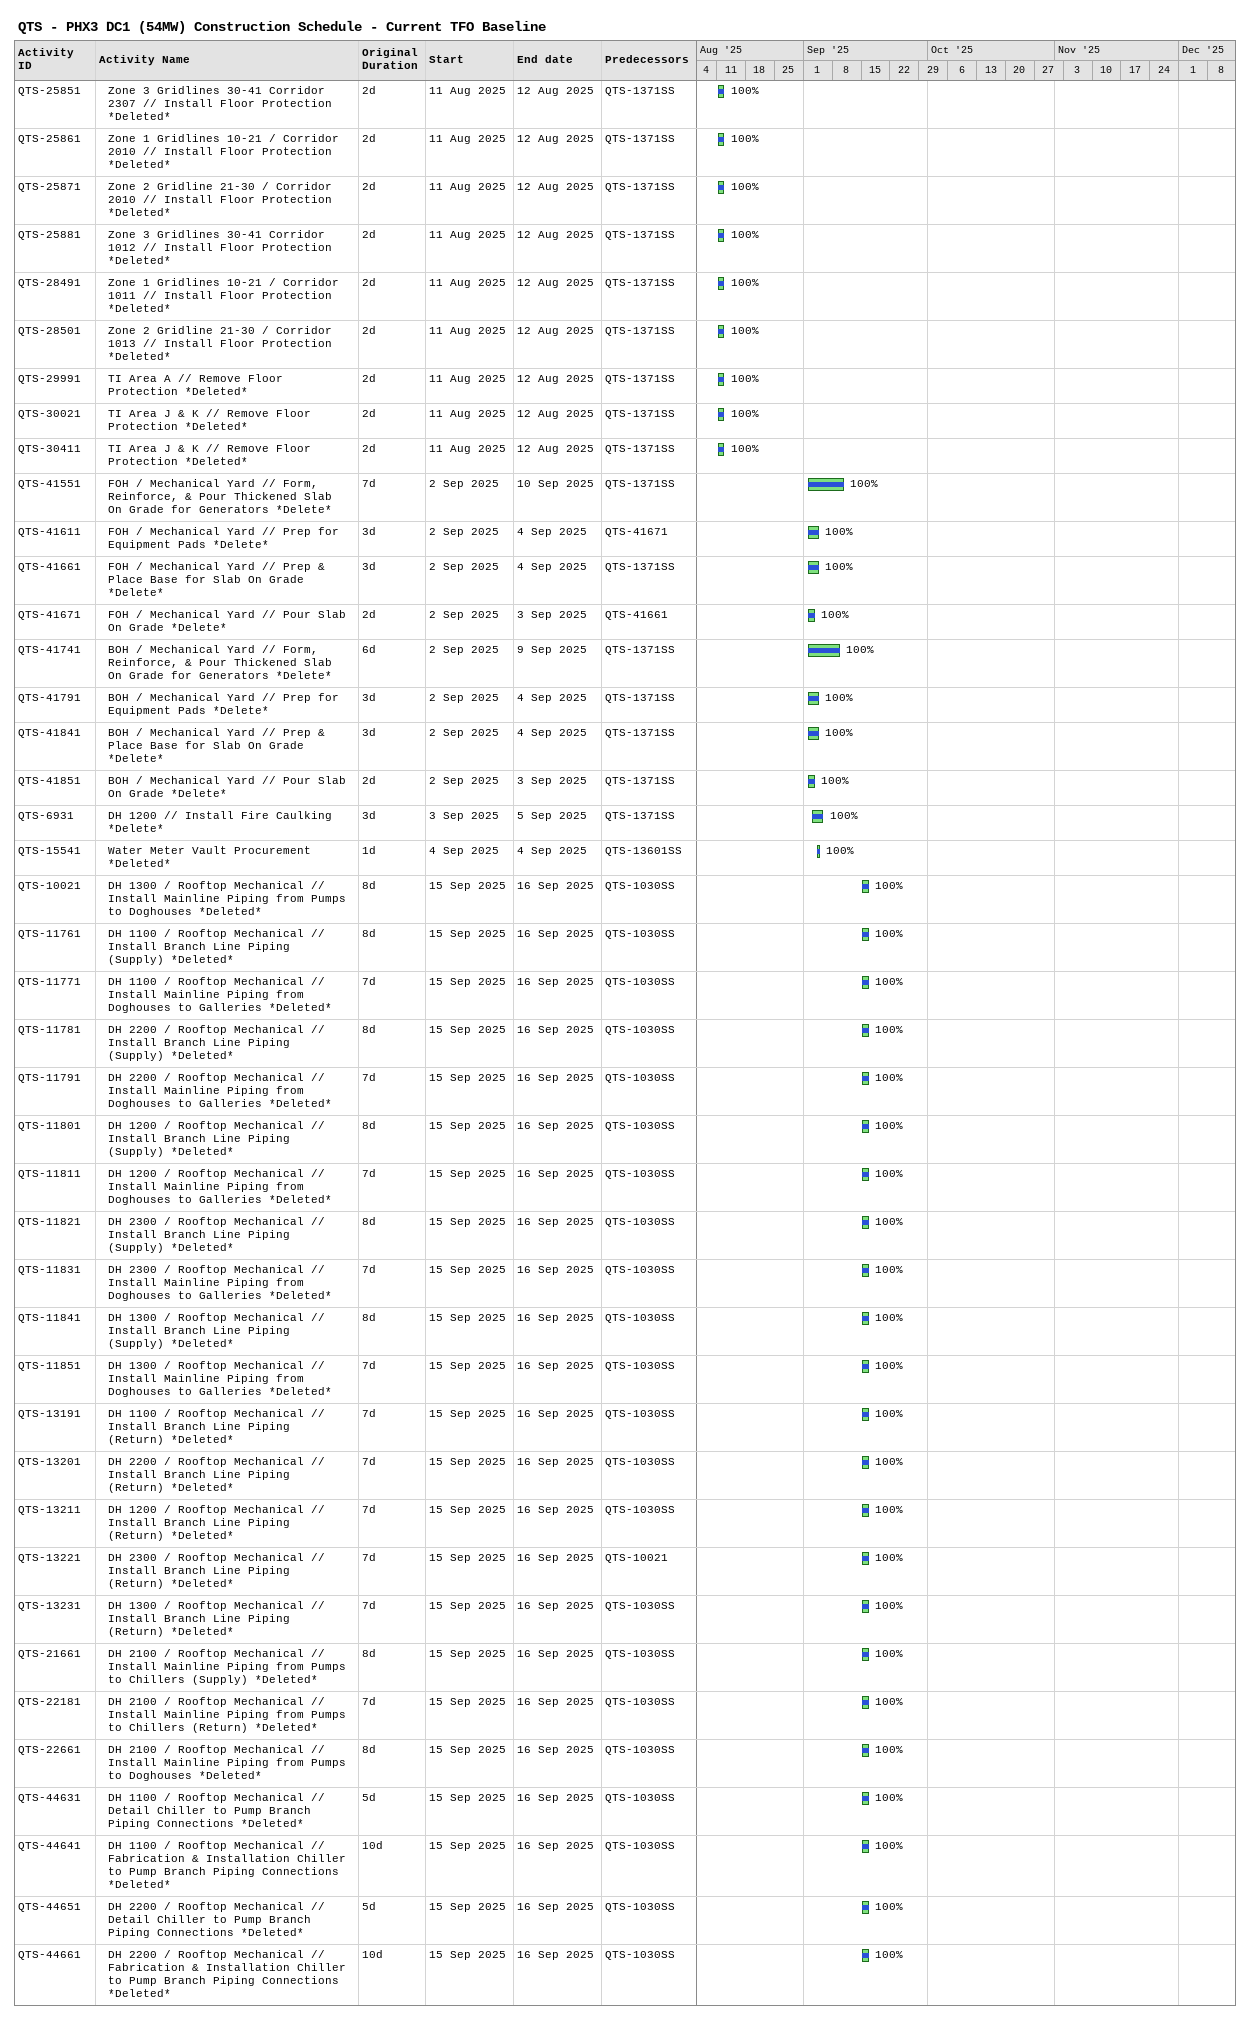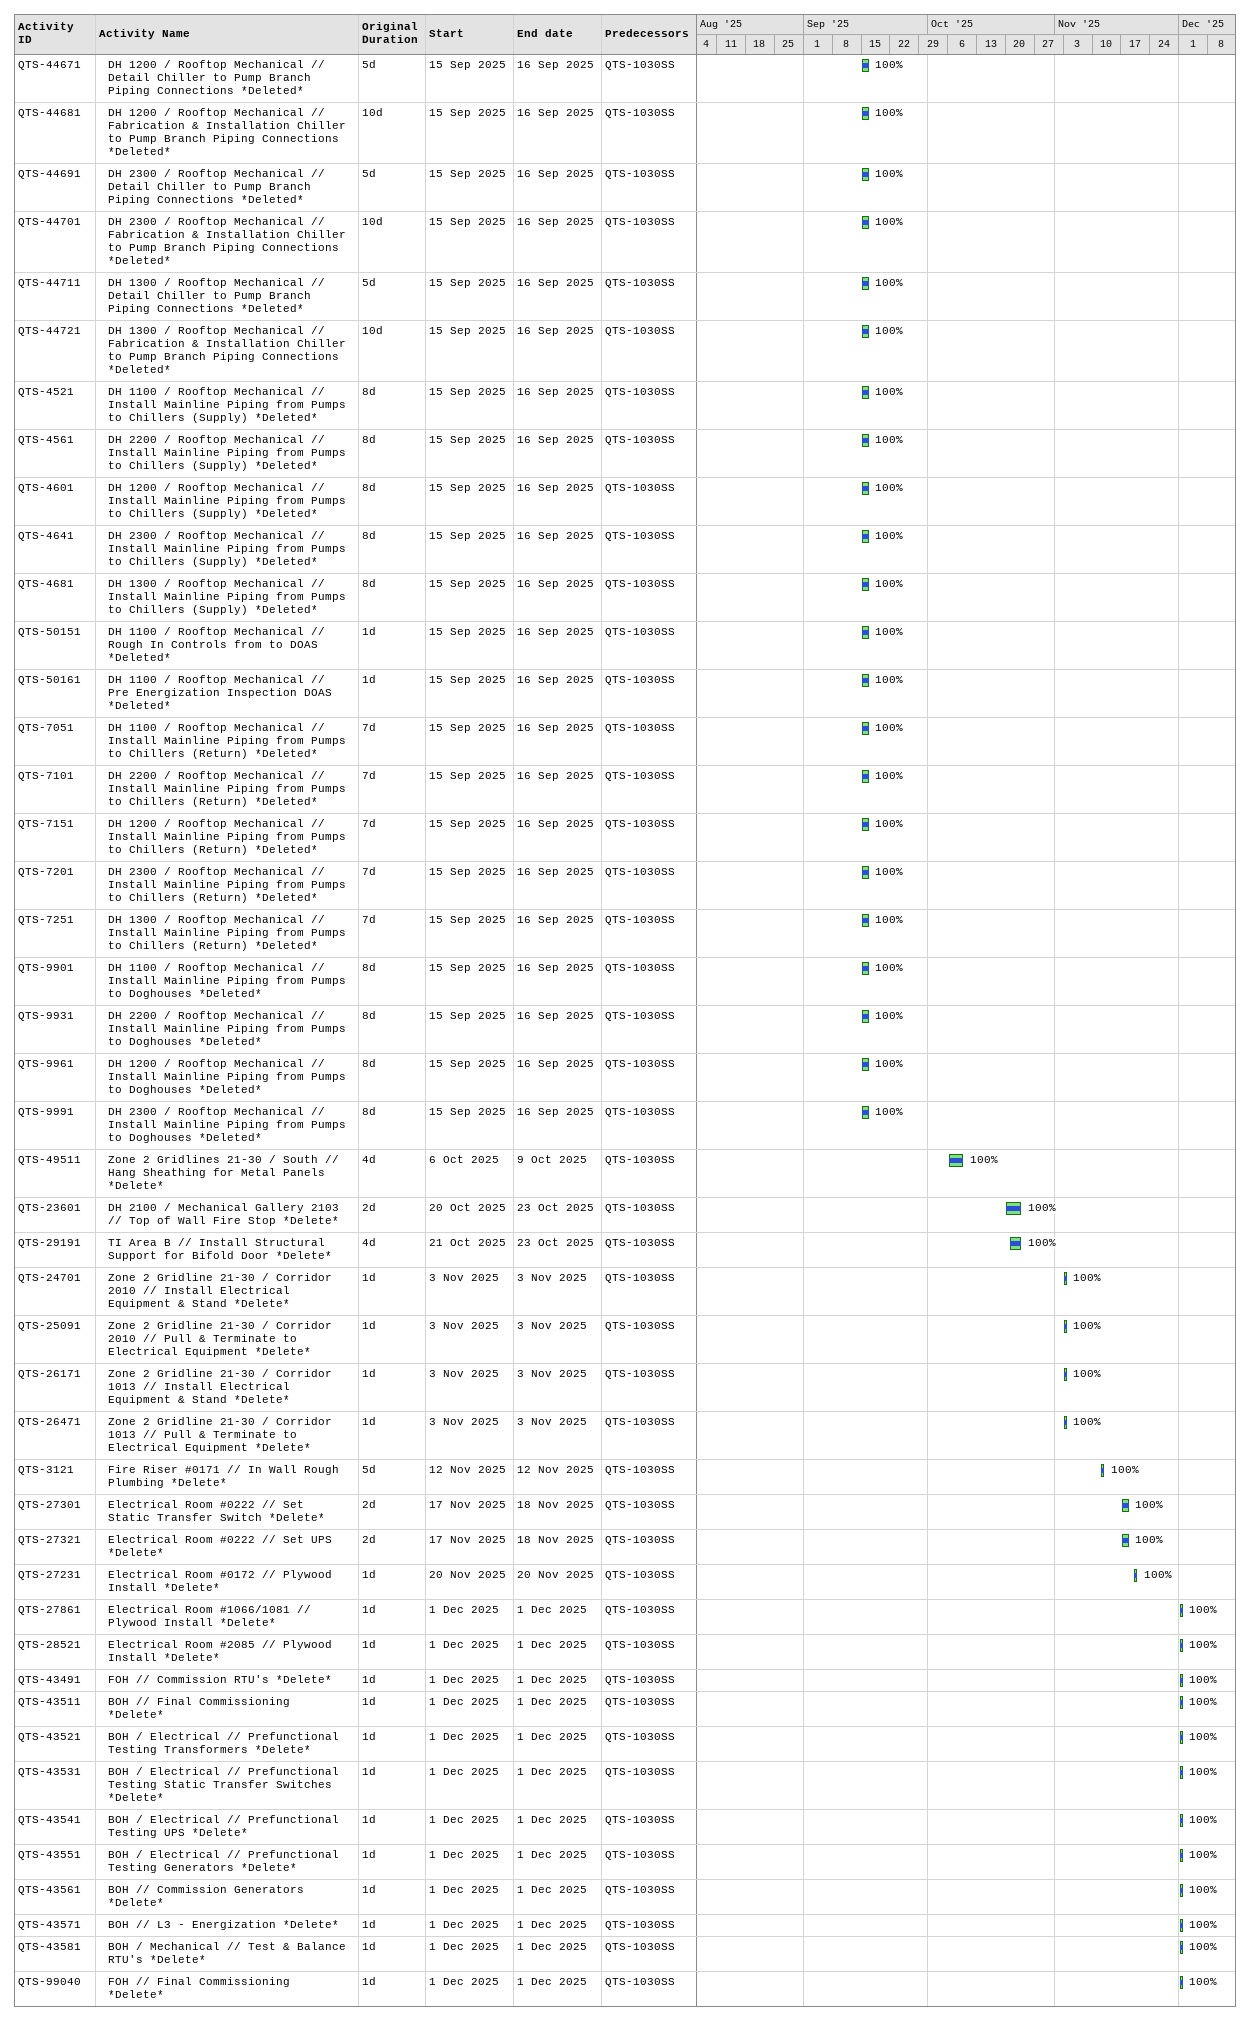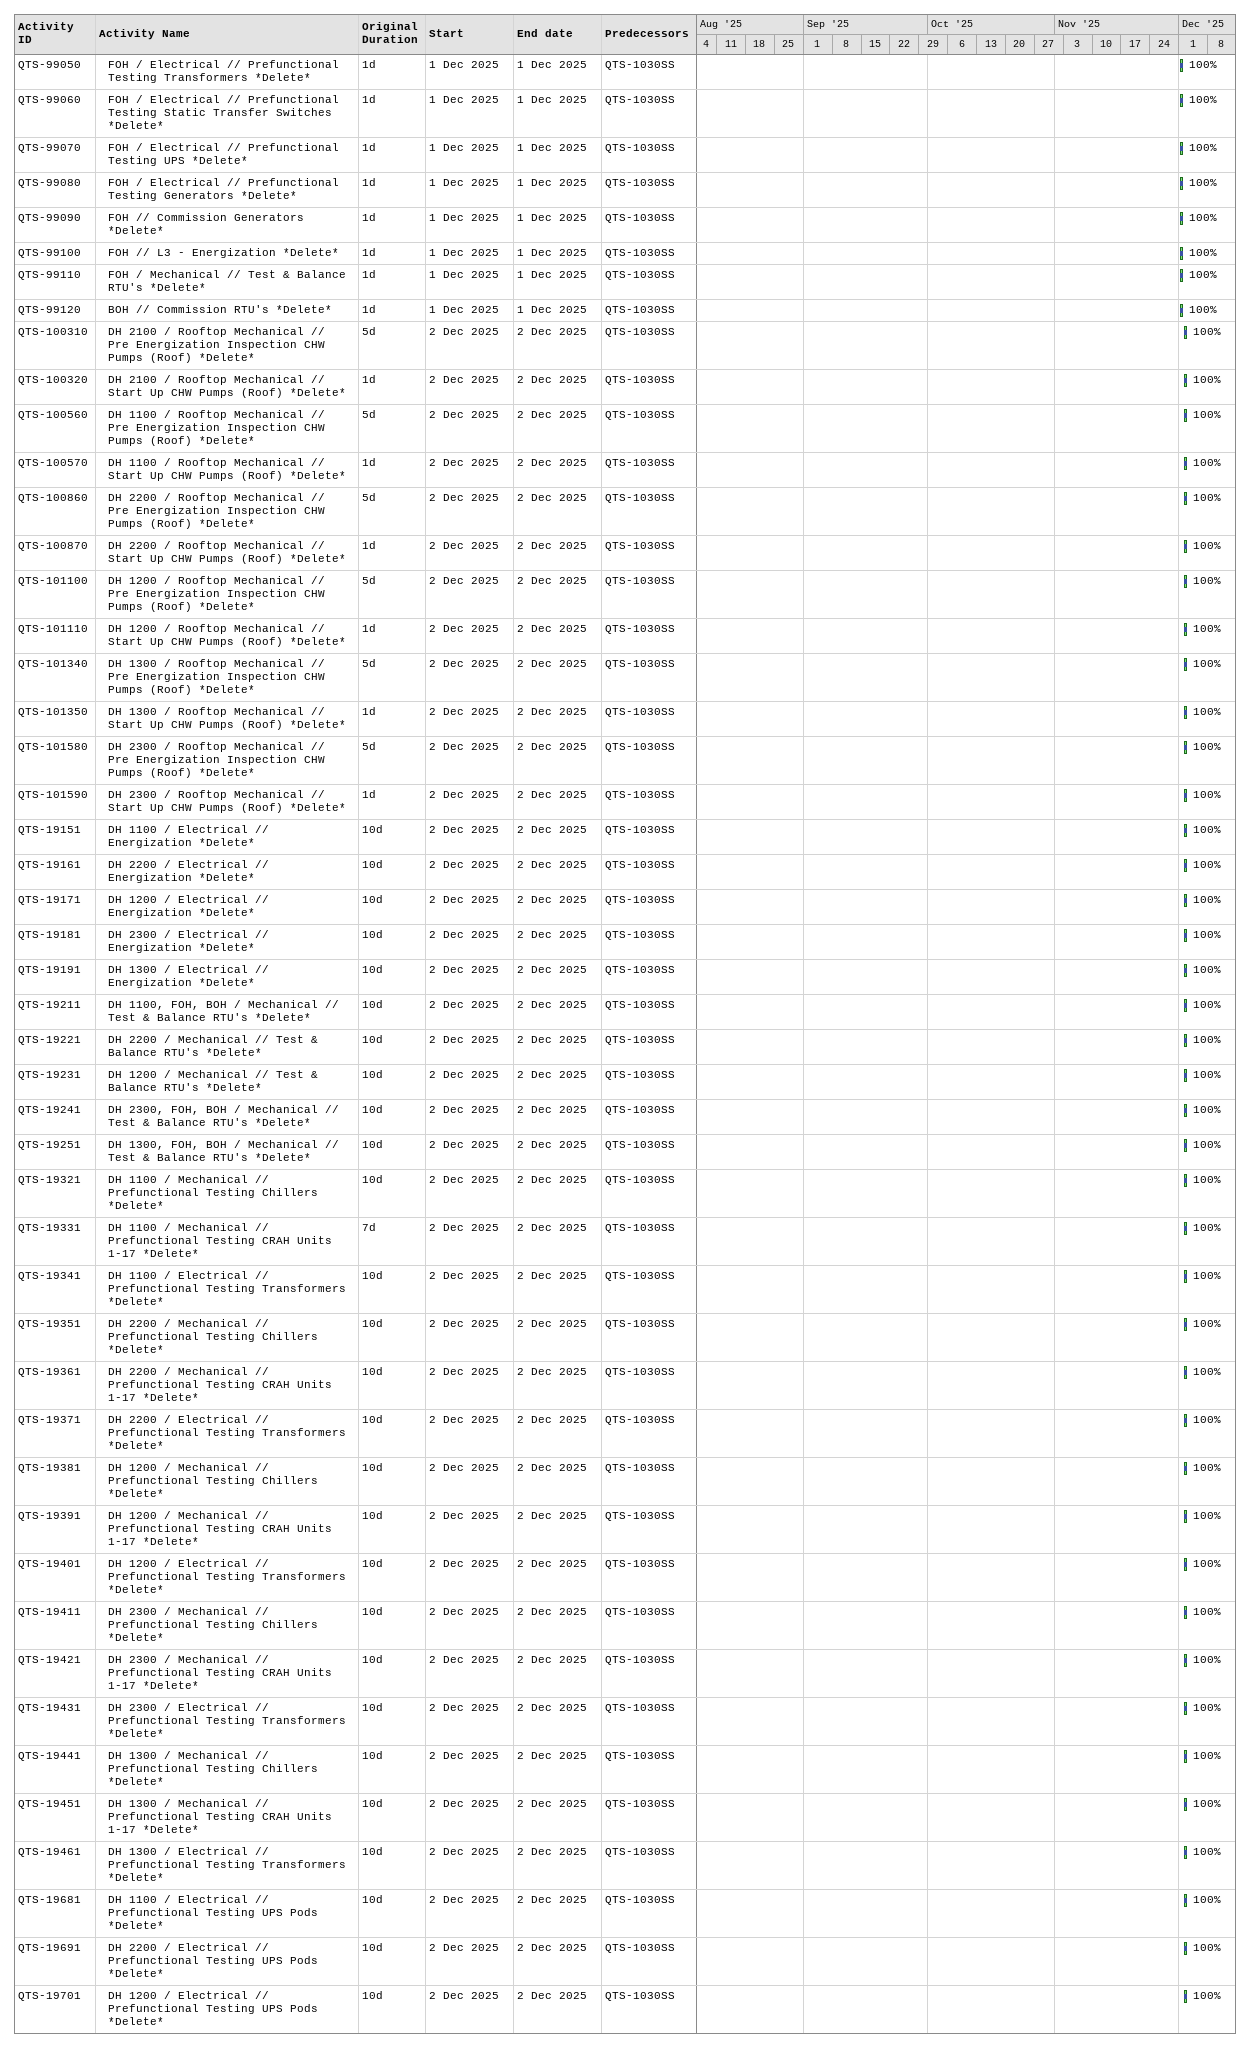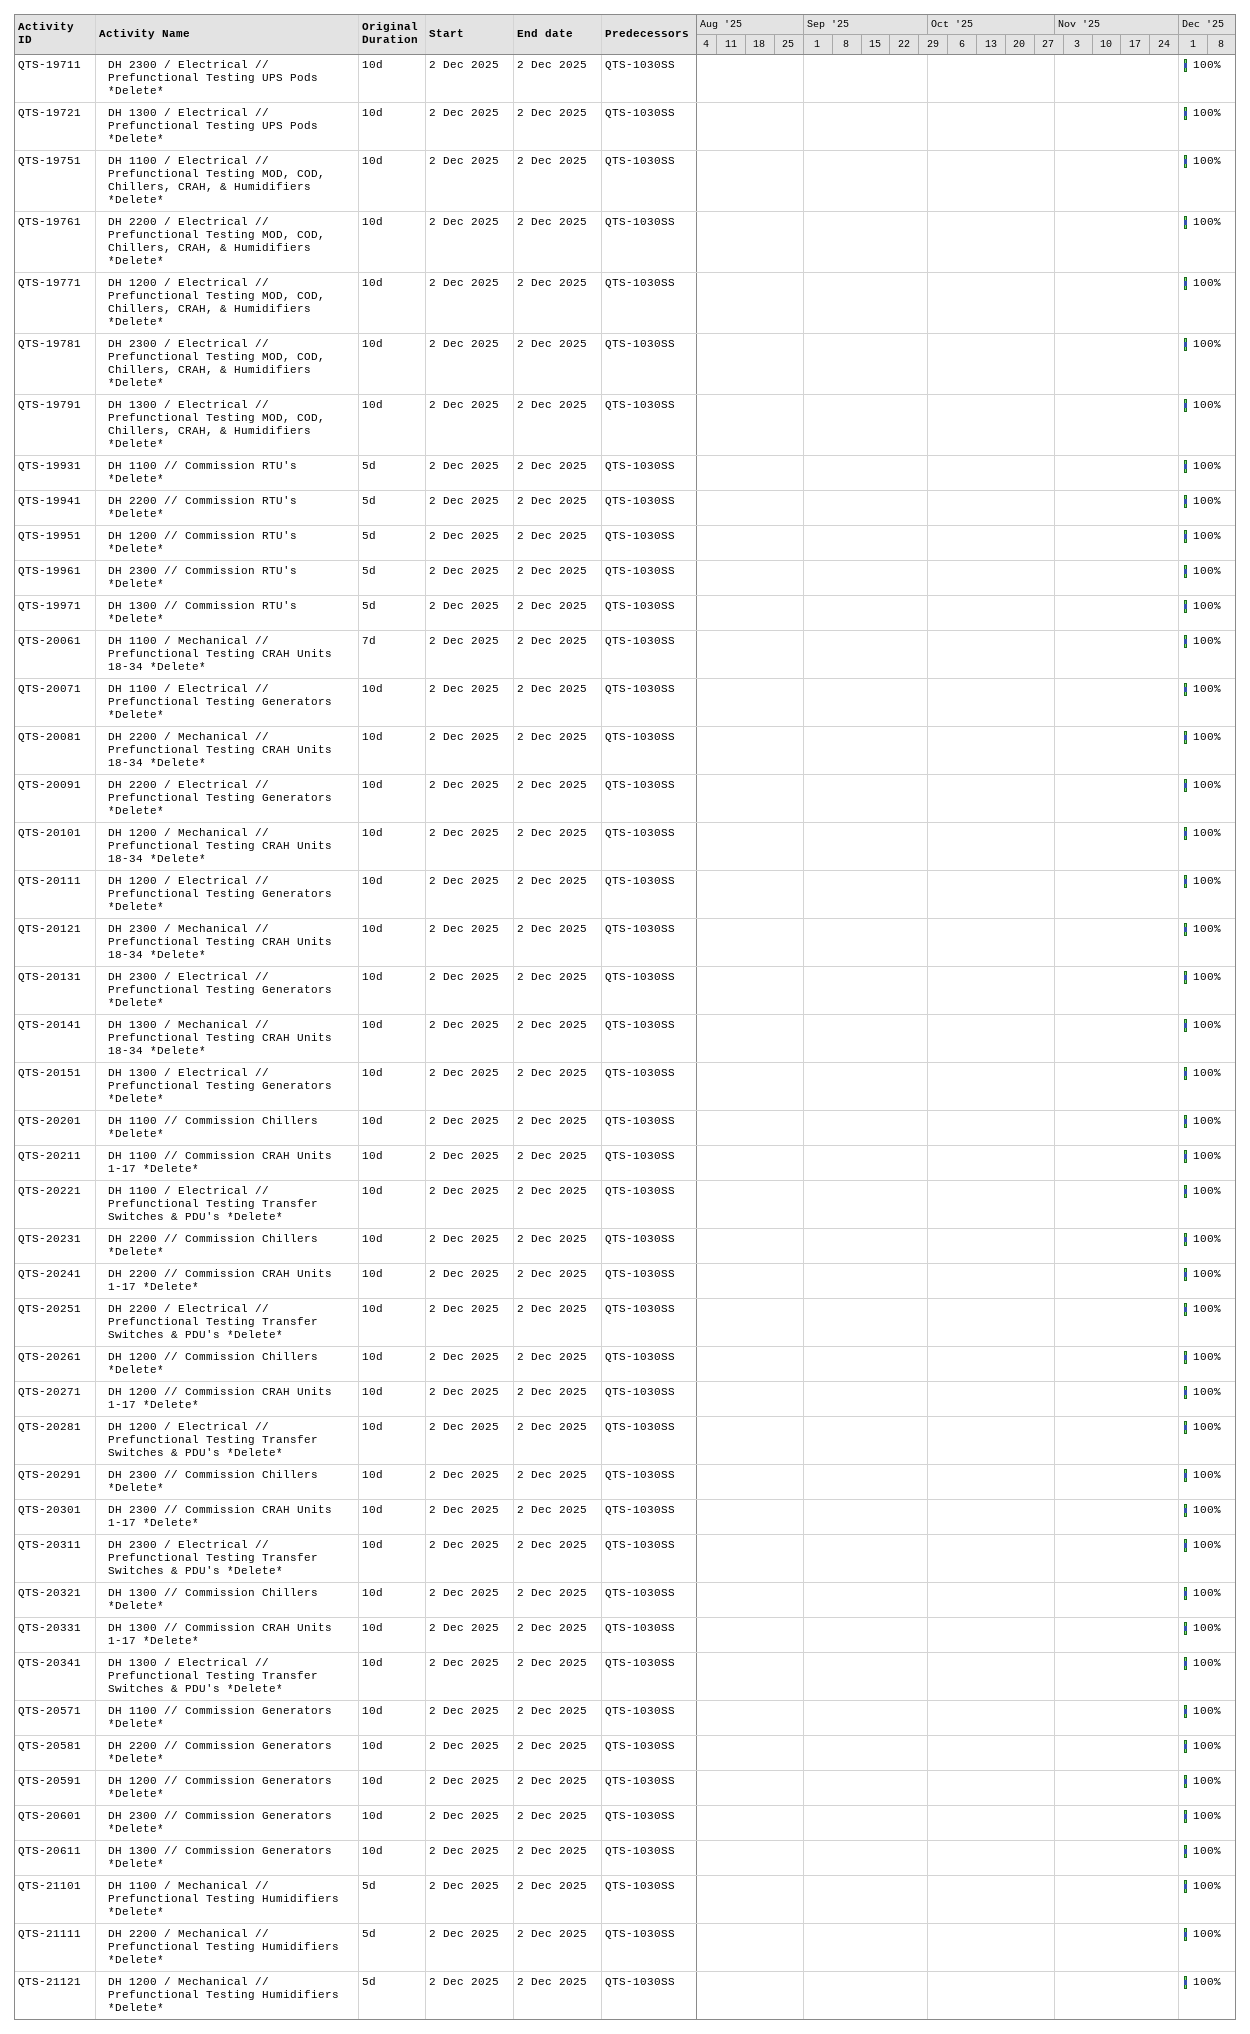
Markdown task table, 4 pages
QTS - PHX3 DC1 (54MW) Construction Schedule - Current TFO Baseline

| ID | Level | Task | Original duration | Start | Finish | Predecessors | % complete |
|---|---|---|---|---|---|---|---|
| QTS-25851 | 2 | Zone 3 Gridlines 30-41 Corridor 2307 // Install Floor Protection *Deleted* | 2d | 2025-08-11 | 2025-08-12 | QTS-1371SS | 100 |
| QTS-25861 | 2 | Zone 1 Gridlines 10-21 / Corridor 2010 // Install Floor Protection *Deleted* | 2d | 2025-08-11 | 2025-08-12 | QTS-1371SS | 100 |
| QTS-25871 | 2 | Zone 2 Gridline 21-30 / Corridor 2010 // Install Floor Protection *Deleted* | 2d | 2025-08-11 | 2025-08-12 | QTS-1371SS | 100 |
| QTS-25881 | 2 | Zone 3 Gridlines 30-41 Corridor 1012 // Install Floor Protection *Deleted* | 2d | 2025-08-11 | 2025-08-12 | QTS-1371SS | 100 |
| QTS-28491 | 2 | Zone 1 Gridlines 10-21 / Corridor 1011 // Install Floor Protection *Deleted* | 2d | 2025-08-11 | 2025-08-12 | QTS-1371SS | 100 |
| QTS-28501 | 2 | Zone 2 Gridline 21-30 / Corridor 1013 // Install Floor Protection *Deleted* | 2d | 2025-08-11 | 2025-08-12 | QTS-1371SS | 100 |
| QTS-29991 | 2 | TI Area A // Remove Floor Protection *Deleted* | 2d | 2025-08-11 | 2025-08-12 | QTS-1371SS | 100 |
| QTS-30021 | 2 | TI Area J & K // Remove Floor Protection *Deleted* | 2d | 2025-08-11 | 2025-08-12 | QTS-1371SS | 100 |
| QTS-30411 | 2 | TI Area J & K // Remove Floor Protection *Deleted* | 2d | 2025-08-11 | 2025-08-12 | QTS-1371SS | 100 |
| QTS-41551 | 2 | FOH / Mechanical Yard // Form, Reinforce, & Pour Thickened Slab On Grade for Generators *Delete* | 7d | 2025-09-02 | 2025-09-10 | QTS-1371SS | 100 |
| QTS-41611 | 2 | FOH / Mechanical Yard // Prep for Equipment Pads *Delete* | 3d | 2025-09-02 | 2025-09-04 | QTS-41671 | 100 |
| QTS-41661 | 2 | FOH / Mechanical Yard // Prep & Place Base for Slab On Grade *Delete* | 3d | 2025-09-02 | 2025-09-04 | QTS-1371SS | 100 |
| QTS-41671 | 2 | FOH / Mechanical Yard // Pour Slab On Grade *Delete* | 2d | 2025-09-02 | 2025-09-03 | QTS-41661 | 100 |
| QTS-41741 | 2 | BOH / Mechanical Yard // Form, Reinforce, & Pour Thickened Slab On Grade for Generators *Delete* | 6d | 2025-09-02 | 2025-09-09 | QTS-1371SS | 100 |
| QTS-41791 | 2 | BOH / Mechanical Yard // Prep for Equipment Pads *Delete* | 3d | 2025-09-02 | 2025-09-04 | QTS-1371SS | 100 |
| QTS-41841 | 2 | BOH / Mechanical Yard // Prep & Place Base for Slab On Grade *Delete* | 3d | 2025-09-02 | 2025-09-04 | QTS-1371SS | 100 |
| QTS-41851 | 2 | BOH / Mechanical Yard // Pour Slab On Grade *Delete* | 2d | 2025-09-02 | 2025-09-03 | QTS-1371SS | 100 |
| QTS-6931 | 2 | DH 1200 // Install Fire Caulking *Delete* | 3d | 2025-09-03 | 2025-09-05 | QTS-1371SS | 100 |
| QTS-15541 | 2 | Water Meter Vault Procurement *Deleted* | 1d | 2025-09-04 | 2025-09-04 | QTS-13601SS | 100 |
| QTS-10021 | 2 | DH 1300 / Rooftop Mechanical // Install Mainline Piping from Pumps to Doghouses *Deleted* | 8d | 2025-09-15 | 2025-09-16 | QTS-1030SS | 100 |
| QTS-11761 | 2 | DH 1100 / Rooftop Mechanical // Install Branch Line Piping (Supply) *Deleted* | 8d | 2025-09-15 | 2025-09-16 | QTS-1030SS | 100 |
| QTS-11771 | 2 | DH 1100 / Rooftop Mechanical // Install Mainline Piping from Doghouses to Galleries *Deleted* | 7d | 2025-09-15 | 2025-09-16 | QTS-1030SS | 100 |
| QTS-11781 | 2 | DH 2200 / Rooftop Mechanical // Install Branch Line Piping (Supply) *Deleted* | 8d | 2025-09-15 | 2025-09-16 | QTS-1030SS | 100 |
| QTS-11791 | 2 | DH 2200 / Rooftop Mechanical // Install Mainline Piping from Doghouses to Galleries *Deleted* | 7d | 2025-09-15 | 2025-09-16 | QTS-1030SS | 100 |
| QTS-11801 | 2 | DH 1200 / Rooftop Mechanical // Install Branch Line Piping (Supply) *Deleted* | 8d | 2025-09-15 | 2025-09-16 | QTS-1030SS | 100 |
| QTS-11811 | 2 | DH 1200 / Rooftop Mechanical // Install Mainline Piping from Doghouses to Galleries *Deleted* | 7d | 2025-09-15 | 2025-09-16 | QTS-1030SS | 100 |
| QTS-11821 | 2 | DH 2300 / Rooftop Mechanical // Install Branch Line Piping (Supply) *Deleted* | 8d | 2025-09-15 | 2025-09-16 | QTS-1030SS | 100 |
| QTS-11831 | 2 | DH 2300 / Rooftop Mechanical // Install Mainline Piping from Doghouses to Galleries *Deleted* | 7d | 2025-09-15 | 2025-09-16 | QTS-1030SS | 100 |
| QTS-11841 | 2 | DH 1300 / Rooftop Mechanical // Install Branch Line Piping (Supply) *Deleted* | 8d | 2025-09-15 | 2025-09-16 | QTS-1030SS | 100 |
| QTS-11851 | 2 | DH 1300 / Rooftop Mechanical // Install Mainline Piping from Doghouses to Galleries *Deleted* | 7d | 2025-09-15 | 2025-09-16 | QTS-1030SS | 100 |
| QTS-13191 | 2 | DH 1100 / Rooftop Mechanical // Install Branch Line Piping (Return) *Deleted* | 7d | 2025-09-15 | 2025-09-16 | QTS-1030SS | 100 |
| QTS-13201 | 2 | DH 2200 / Rooftop Mechanical // Install Branch Line Piping (Return) *Deleted* | 7d | 2025-09-15 | 2025-09-16 | QTS-1030SS | 100 |
| QTS-13211 | 2 | DH 1200 / Rooftop Mechanical // Install Branch Line Piping (Return) *Deleted* | 7d | 2025-09-15 | 2025-09-16 | QTS-1030SS | 100 |
| QTS-13221 | 2 | DH 2300 / Rooftop Mechanical // Install Branch Line Piping (Return) *Deleted* | 7d | 2025-09-15 | 2025-09-16 | QTS-10021 | 100 |
| QTS-13231 | 2 | DH 1300 / Rooftop Mechanical // Install Branch Line Piping (Return) *Deleted* | 7d | 2025-09-15 | 2025-09-16 | QTS-1030SS | 100 |
| QTS-21661 | 2 | DH 2100 / Rooftop Mechanical // Install Mainline Piping from Pumps to Chillers (Supply) *Deleted* | 8d | 2025-09-15 | 2025-09-16 | QTS-1030SS | 100 |
| QTS-22181 | 2 | DH 2100 / Rooftop Mechanical // Install Mainline Piping from Pumps to Chillers (Return) *Deleted* | 7d | 2025-09-15 | 2025-09-16 | QTS-1030SS | 100 |
| QTS-22661 | 2 | DH 2100 / Rooftop Mechanical // Install Mainline Piping from Pumps to Doghouses *Deleted* | 8d | 2025-09-15 | 2025-09-16 | QTS-1030SS | 100 |
| QTS-44631 | 2 | DH 1100 / Rooftop Mechanical // Detail Chiller to Pump Branch Piping Connections *Deleted* | 5d | 2025-09-15 | 2025-09-16 | QTS-1030SS | 100 |
| QTS-44641 | 2 | DH 1100 / Rooftop Mechanical // Fabrication & Installation Chiller to Pump Branch Piping Connections *Deleted* | 10d | 2025-09-15 | 2025-09-16 | QTS-1030SS | 100 |
| QTS-44651 | 2 | DH 2200 / Rooftop Mechanical // Detail Chiller to Pump Branch Piping Connections *Deleted* | 5d | 2025-09-15 | 2025-09-16 | QTS-1030SS | 100 |
| QTS-44661 | 2 | DH 2200 / Rooftop Mechanical // Fabrication & Installation Chiller to Pump Branch Piping Connections *Deleted* | 10d | 2025-09-15 | 2025-09-16 | QTS-1030SS | 100 |
| QTS-44671 | 2 | DH 1200 / Rooftop Mechanical // Detail Chiller to Pump Branch Piping Connections *Deleted* | 5d | 2025-09-15 | 2025-09-16 | QTS-1030SS | 100 |
| QTS-44681 | 2 | DH 1200 / Rooftop Mechanical // Fabrication & Installation Chiller to Pump Branch Piping Connections *Deleted* | 10d | 2025-09-15 | 2025-09-16 | QTS-1030SS | 100 |
| QTS-44691 | 2 | DH 2300 / Rooftop Mechanical // Detail Chiller to Pump Branch Piping Connections *Deleted* | 5d | 2025-09-15 | 2025-09-16 | QTS-1030SS | 100 |
| QTS-44701 | 2 | DH 2300 / Rooftop Mechanical // Fabrication & Installation Chiller to Pump Branch Piping Connections *Deleted* | 10d | 2025-09-15 | 2025-09-16 | QTS-1030SS | 100 |
| QTS-44711 | 2 | DH 1300 / Rooftop Mechanical // Detail Chiller to Pump Branch Piping Connections *Deleted* | 5d | 2025-09-15 | 2025-09-16 | QTS-1030SS | 100 |
| QTS-44721 | 2 | DH 1300 / Rooftop Mechanical // Fabrication & Installation Chiller to Pump Branch Piping Connections *Deleted* | 10d | 2025-09-15 | 2025-09-16 | QTS-1030SS | 100 |
| QTS-4521 | 2 | DH 1100 / Rooftop Mechanical // Install Mainline Piping from Pumps to Chillers (Supply) *Deleted* | 8d | 2025-09-15 | 2025-09-16 | QTS-1030SS | 100 |
| QTS-4561 | 2 | DH 2200 / Rooftop Mechanical // Install Mainline Piping from Pumps to Chillers (Supply) *Deleted* | 8d | 2025-09-15 | 2025-09-16 | QTS-1030SS | 100 |
| QTS-4601 | 2 | DH 1200 / Rooftop Mechanical // Install Mainline Piping from Pumps to Chillers (Supply) *Deleted* | 8d | 2025-09-15 | 2025-09-16 | QTS-1030SS | 100 |
| QTS-4641 | 2 | DH 2300 / Rooftop Mechanical // Install Mainline Piping from Pumps to Chillers (Supply) *Deleted* | 8d | 2025-09-15 | 2025-09-16 | QTS-1030SS | 100 |
| QTS-4681 | 2 | DH 1300 / Rooftop Mechanical // Install Mainline Piping from Pumps to Chillers (Supply) *Deleted* | 8d | 2025-09-15 | 2025-09-16 | QTS-1030SS | 100 |
| QTS-50151 | 2 | DH 1100 / Rooftop Mechanical // Rough In Controls from to DOAS *Deleted* | 1d | 2025-09-15 | 2025-09-16 | QTS-1030SS | 100 |
| QTS-50161 | 2 | DH 1100 / Rooftop Mechanical // Pre Energization Inspection DOAS *Deleted* | 1d | 2025-09-15 | 2025-09-16 | QTS-1030SS | 100 |
| QTS-7051 | 2 | DH 1100 / Rooftop Mechanical // Install Mainline Piping from Pumps to Chillers (Return) *Deleted* | 7d | 2025-09-15 | 2025-09-16 | QTS-1030SS | 100 |
| QTS-7101 | 2 | DH 2200 / Rooftop Mechanical // Install Mainline Piping from Pumps to Chillers (Return) *Deleted* | 7d | 2025-09-15 | 2025-09-16 | QTS-1030SS | 100 |
| QTS-7151 | 2 | DH 1200 / Rooftop Mechanical // Install Mainline Piping from Pumps to Chillers (Return) *Deleted* | 7d | 2025-09-15 | 2025-09-16 | QTS-1030SS | 100 |
| QTS-7201 | 2 | DH 2300 / Rooftop Mechanical // Install Mainline Piping from Pumps to Chillers (Return) *Deleted* | 7d | 2025-09-15 | 2025-09-16 | QTS-1030SS | 100 |
| QTS-7251 | 2 | DH 1300 / Rooftop Mechanical // Install Mainline Piping from Pumps to Chillers (Return) *Deleted* | 7d | 2025-09-15 | 2025-09-16 | QTS-1030SS | 100 |
| QTS-9901 | 2 | DH 1100 / Rooftop Mechanical // Install Mainline Piping from Pumps to Doghouses *Deleted* | 8d | 2025-09-15 | 2025-09-16 | QTS-1030SS | 100 |
| QTS-9931 | 2 | DH 2200 / Rooftop Mechanical // Install Mainline Piping from Pumps to Doghouses *Deleted* | 8d | 2025-09-15 | 2025-09-16 | QTS-1030SS | 100 |
| QTS-9961 | 2 | DH 1200 / Rooftop Mechanical // Install Mainline Piping from Pumps to Doghouses *Deleted* | 8d | 2025-09-15 | 2025-09-16 | QTS-1030SS | 100 |
| QTS-9991 | 2 | DH 2300 / Rooftop Mechanical // Install Mainline Piping from Pumps to Doghouses *Deleted* | 8d | 2025-09-15 | 2025-09-16 | QTS-1030SS | 100 |
| QTS-49511 | 2 | Zone 2 Gridlines 21-30 / South // Hang Sheathing for Metal Panels *Delete* | 4d | 2025-10-06 | 2025-10-09 | QTS-1030SS | 100 |
| QTS-23601 | 2 | DH 2100 / Mechanical Gallery 2103 // Top of Wall Fire Stop *Delete* | 2d | 2025-10-20 | 2025-10-23 | QTS-1030SS | 100 |
| QTS-29191 | 2 | TI Area B // Install Structural Support for Bifold Door *Delete* | 4d | 2025-10-21 | 2025-10-23 | QTS-1030SS | 100 |
| QTS-24701 | 2 | Zone 2 Gridline 21-30 / Corridor 2010 // Install Electrical Equipment & Stand *Delete* | 1d | 2025-11-03 | 2025-11-03 | QTS-1030SS | 100 |
| QTS-25091 | 2 | Zone 2 Gridline 21-30 / Corridor 2010 // Pull & Terminate to Electrical Equipment *Delete* | 1d | 2025-11-03 | 2025-11-03 | QTS-1030SS | 100 |
| QTS-26171 | 2 | Zone 2 Gridline 21-30 / Corridor 1013 // Install Electrical Equipment & Stand *Delete* | 1d | 2025-11-03 | 2025-11-03 | QTS-1030SS | 100 |
| QTS-26471 | 2 | Zone 2 Gridline 21-30 / Corridor 1013 // Pull & Terminate to Electrical Equipment *Delete* | 1d | 2025-11-03 | 2025-11-03 | QTS-1030SS | 100 |
| QTS-3121 | 2 | Fire Riser #0171 // In Wall Rough Plumbing *Delete* | 5d | 2025-11-12 | 2025-11-12 | QTS-1030SS | 100 |
| QTS-27301 | 2 | Electrical Room #0222 // Set Static Transfer Switch *Delete* | 2d | 2025-11-17 | 2025-11-18 | QTS-1030SS | 100 |
| QTS-27321 | 2 | Electrical Room #0222 // Set UPS *Delete* | 2d | 2025-11-17 | 2025-11-18 | QTS-1030SS | 100 |
| QTS-27231 | 2 | Electrical Room #0172 // Plywood Install *Delete* | 1d | 2025-11-20 | 2025-11-20 | QTS-1030SS | 100 |
| QTS-27861 | 2 | Electrical Room #1066/1081 // Plywood Install *Delete* | 1d | 2025-12-01 | 2025-12-01 | QTS-1030SS | 100 |
| QTS-28521 | 2 | Electrical Room #2085 // Plywood Install *Delete* | 1d | 2025-12-01 | 2025-12-01 | QTS-1030SS | 100 |
| QTS-43491 | 2 | FOH // Commission RTU's *Delete* | 1d | 2025-12-01 | 2025-12-01 | QTS-1030SS | 100 |
| QTS-43511 | 2 | BOH // Final Commissioning *Delete* | 1d | 2025-12-01 | 2025-12-01 | QTS-1030SS | 100 |
| QTS-43521 | 2 | BOH / Electrical // Prefunctional Testing Transformers *Delete* | 1d | 2025-12-01 | 2025-12-01 | QTS-1030SS | 100 |
| QTS-43531 | 2 | BOH / Electrical // Prefunctional Testing Static Transfer Switches *Delete* | 1d | 2025-12-01 | 2025-12-01 | QTS-1030SS | 100 |
| QTS-43541 | 2 | BOH / Electrical // Prefunctional Testing UPS *Delete* | 1d | 2025-12-01 | 2025-12-01 | QTS-1030SS | 100 |
| QTS-43551 | 2 | BOH / Electrical // Prefunctional Testing Generators *Delete* | 1d | 2025-12-01 | 2025-12-01 | QTS-1030SS | 100 |
| QTS-43561 | 2 | BOH // Commission Generators *Delete* | 1d | 2025-12-01 | 2025-12-01 | QTS-1030SS | 100 |
| QTS-43571 | 2 | BOH // L3 - Energization *Delete* | 1d | 2025-12-01 | 2025-12-01 | QTS-1030SS | 100 |
| QTS-43581 | 2 | BOH / Mechanical // Test & Balance RTU's *Delete* | 1d | 2025-12-01 | 2025-12-01 | QTS-1030SS | 100 |
| QTS-99040 | 2 | FOH // Final Commissioning *Delete* | 1d | 2025-12-01 | 2025-12-01 | QTS-1030SS | 100 |
| QTS-99050 | 2 | FOH / Electrical // Prefunctional Testing Transformers *Delete* | 1d | 2025-12-01 | 2025-12-01 | QTS-1030SS | 100 |
| QTS-99060 | 2 | FOH / Electrical // Prefunctional Testing Static Transfer Switches *Delete* | 1d | 2025-12-01 | 2025-12-01 | QTS-1030SS | 100 |
| QTS-99070 | 2 | FOH / Electrical // Prefunctional Testing UPS *Delete* | 1d | 2025-12-01 | 2025-12-01 | QTS-1030SS | 100 |
| QTS-99080 | 2 | FOH / Electrical // Prefunctional Testing Generators *Delete* | 1d | 2025-12-01 | 2025-12-01 | QTS-1030SS | 100 |
| QTS-99090 | 2 | FOH // Commission Generators *Delete* | 1d | 2025-12-01 | 2025-12-01 | QTS-1030SS | 100 |
| QTS-99100 | 2 | FOH // L3 - Energization *Delete* | 1d | 2025-12-01 | 2025-12-01 | QTS-1030SS | 100 |
| QTS-99110 | 2 | FOH / Mechanical // Test & Balance RTU's *Delete* | 1d | 2025-12-01 | 2025-12-01 | QTS-1030SS | 100 |
| QTS-99120 | 2 | BOH // Commission RTU's *Delete* | 1d | 2025-12-01 | 2025-12-01 | QTS-1030SS | 100 |
| QTS-100310 | 2 | DH 2100 / Rooftop Mechanical // Pre Energization Inspection CHW Pumps (Roof) *Delete* | 5d | 2025-12-02 | 2025-12-02 | QTS-1030SS | 100 |
| QTS-100320 | 2 | DH 2100 / Rooftop Mechanical // Start Up CHW Pumps (Roof) *Delete* | 1d | 2025-12-02 | 2025-12-02 | QTS-1030SS | 100 |
| QTS-100560 | 2 | DH 1100 / Rooftop Mechanical // Pre Energization Inspection CHW Pumps (Roof) *Delete* | 5d | 2025-12-02 | 2025-12-02 | QTS-1030SS | 100 |
| QTS-100570 | 2 | DH 1100 / Rooftop Mechanical // Start Up CHW Pumps (Roof) *Delete* | 1d | 2025-12-02 | 2025-12-02 | QTS-1030SS | 100 |
| QTS-100860 | 2 | DH 2200 / Rooftop Mechanical // Pre Energization Inspection CHW Pumps (Roof) *Delete* | 5d | 2025-12-02 | 2025-12-02 | QTS-1030SS | 100 |
| QTS-100870 | 2 | DH 2200 / Rooftop Mechanical // Start Up CHW Pumps (Roof) *Delete* | 1d | 2025-12-02 | 2025-12-02 | QTS-1030SS | 100 |
| QTS-101100 | 2 | DH 1200 / Rooftop Mechanical // Pre Energization Inspection CHW Pumps (Roof) *Delete* | 5d | 2025-12-02 | 2025-12-02 | QTS-1030SS | 100 |
| QTS-101110 | 2 | DH 1200 / Rooftop Mechanical // Start Up CHW Pumps (Roof) *Delete* | 1d | 2025-12-02 | 2025-12-02 | QTS-1030SS | 100 |
| QTS-101340 | 2 | DH 1300 / Rooftop Mechanical // Pre Energization Inspection CHW Pumps (Roof) *Delete* | 5d | 2025-12-02 | 2025-12-02 | QTS-1030SS | 100 |
| QTS-101350 | 2 | DH 1300 / Rooftop Mechanical // Start Up CHW Pumps (Roof) *Delete* | 1d | 2025-12-02 | 2025-12-02 | QTS-1030SS | 100 |
| QTS-101580 | 2 | DH 2300 / Rooftop Mechanical // Pre Energization Inspection CHW Pumps (Roof) *Delete* | 5d | 2025-12-02 | 2025-12-02 | QTS-1030SS | 100 |
| QTS-101590 | 2 | DH 2300 / Rooftop Mechanical // Start Up CHW Pumps (Roof) *Delete* | 1d | 2025-12-02 | 2025-12-02 | QTS-1030SS | 100 |
| QTS-19151 | 2 | DH 1100 / Electrical // Energization *Delete* | 10d | 2025-12-02 | 2025-12-02 | QTS-1030SS | 100 |
| QTS-19161 | 2 | DH 2200 / Electrical // Energization *Delete* | 10d | 2025-12-02 | 2025-12-02 | QTS-1030SS | 100 |
| QTS-19171 | 2 | DH 1200 / Electrical // Energization *Delete* | 10d | 2025-12-02 | 2025-12-02 | QTS-1030SS | 100 |
| QTS-19181 | 2 | DH 2300 / Electrical // Energization *Delete* | 10d | 2025-12-02 | 2025-12-02 | QTS-1030SS | 100 |
| QTS-19191 | 2 | DH 1300 / Electrical // Energization *Delete* | 10d | 2025-12-02 | 2025-12-02 | QTS-1030SS | 100 |
| QTS-19211 | 2 | DH 1100, FOH, BOH / Mechanical // Test & Balance RTU's *Delete* | 10d | 2025-12-02 | 2025-12-02 | QTS-1030SS | 100 |
| QTS-19221 | 2 | DH 2200 / Mechanical // Test & Balance RTU's *Delete* | 10d | 2025-12-02 | 2025-12-02 | QTS-1030SS | 100 |
| QTS-19231 | 2 | DH 1200 / Mechanical // Test & Balance RTU's *Delete* | 10d | 2025-12-02 | 2025-12-02 | QTS-1030SS | 100 |
| QTS-19241 | 2 | DH 2300, FOH, BOH / Mechanical // Test & Balance RTU's *Delete* | 10d | 2025-12-02 | 2025-12-02 | QTS-1030SS | 100 |
| QTS-19251 | 2 | DH 1300, FOH, BOH / Mechanical // Test & Balance RTU's *Delete* | 10d | 2025-12-02 | 2025-12-02 | QTS-1030SS | 100 |
| QTS-19321 | 2 | DH 1100 / Mechanical // Prefunctional Testing Chillers *Delete* | 10d | 2025-12-02 | 2025-12-02 | QTS-1030SS | 100 |
| QTS-19331 | 2 | DH 1100 / Mechanical // Prefunctional Testing CRAH Units 1-17 *Delete* | 7d | 2025-12-02 | 2025-12-02 | QTS-1030SS | 100 |
| QTS-19341 | 2 | DH 1100 / Electrical // Prefunctional Testing Transformers *Delete* | 10d | 2025-12-02 | 2025-12-02 | QTS-1030SS | 100 |
| QTS-19351 | 2 | DH 2200 / Mechanical // Prefunctional Testing Chillers *Delete* | 10d | 2025-12-02 | 2025-12-02 | QTS-1030SS | 100 |
| QTS-19361 | 2 | DH 2200 / Mechanical // Prefunctional Testing CRAH Units 1-17 *Delete* | 10d | 2025-12-02 | 2025-12-02 | QTS-1030SS | 100 |
| QTS-19371 | 2 | DH 2200 / Electrical // Prefunctional Testing Transformers *Delete* | 10d | 2025-12-02 | 2025-12-02 | QTS-1030SS | 100 |
| QTS-19381 | 2 | DH 1200 / Mechanical // Prefunctional Testing Chillers *Delete* | 10d | 2025-12-02 | 2025-12-02 | QTS-1030SS | 100 |
| QTS-19391 | 2 | DH 1200 / Mechanical // Prefunctional Testing CRAH Units 1-17 *Delete* | 10d | 2025-12-02 | 2025-12-02 | QTS-1030SS | 100 |
| QTS-19401 | 2 | DH 1200 / Electrical // Prefunctional Testing Transformers *Delete* | 10d | 2025-12-02 | 2025-12-02 | QTS-1030SS | 100 |
| QTS-19411 | 2 | DH 2300 / Mechanical // Prefunctional Testing Chillers *Delete* | 10d | 2025-12-02 | 2025-12-02 | QTS-1030SS | 100 |
| QTS-19421 | 2 | DH 2300 / Mechanical // Prefunctional Testing CRAH Units 1-17 *Delete* | 10d | 2025-12-02 | 2025-12-02 | QTS-1030SS | 100 |
| QTS-19431 | 2 | DH 2300 / Electrical // Prefunctional Testing Transformers *Delete* | 10d | 2025-12-02 | 2025-12-02 | QTS-1030SS | 100 |
| QTS-19441 | 2 | DH 1300 / Mechanical // Prefunctional Testing Chillers *Delete* | 10d | 2025-12-02 | 2025-12-02 | QTS-1030SS | 100 |
| QTS-19451 | 2 | DH 1300 / Mechanical // Prefunctional Testing CRAH Units 1-17 *Delete* | 10d | 2025-12-02 | 2025-12-02 | QTS-1030SS | 100 |
| QTS-19461 | 2 | DH 1300 / Electrical // Prefunctional Testing Transformers *Delete* | 10d | 2025-12-02 | 2025-12-02 | QTS-1030SS | 100 |
| QTS-19681 | 2 | DH 1100 / Electrical // Prefunctional Testing UPS Pods *Delete* | 10d | 2025-12-02 | 2025-12-02 | QTS-1030SS | 100 |
| QTS-19691 | 2 | DH 2200 / Electrical // Prefunctional Testing UPS Pods *Delete* | 10d | 2025-12-02 | 2025-12-02 | QTS-1030SS | 100 |
| QTS-19701 | 2 | DH 1200 / Electrical // Prefunctional Testing UPS Pods *Delete* | 10d | 2025-12-02 | 2025-12-02 | QTS-1030SS | 100 |
| QTS-19711 | 2 | DH 2300 / Electrical // Prefunctional Testing UPS Pods *Delete* | 10d | 2025-12-02 | 2025-12-02 | QTS-1030SS | 100 |
| QTS-19721 | 2 | DH 1300 / Electrical // Prefunctional Testing UPS Pods *Delete* | 10d | 2025-12-02 | 2025-12-02 | QTS-1030SS | 100 |
| QTS-19751 | 2 | DH 1100 / Electrical // Prefunctional Testing MOD, COD, Chillers, CRAH, & Humidifiers *Delete* | 10d | 2025-12-02 | 2025-12-02 | QTS-1030SS | 100 |
| QTS-19761 | 2 | DH 2200 / Electrical // Prefunctional Testing MOD, COD, Chillers, CRAH, & Humidifiers *Delete* | 10d | 2025-12-02 | 2025-12-02 | QTS-1030SS | 100 |
| QTS-19771 | 2 | DH 1200 / Electrical // Prefunctional Testing MOD, COD, Chillers, CRAH, & Humidifiers *Delete* | 10d | 2025-12-02 | 2025-12-02 | QTS-1030SS | 100 |
| QTS-19781 | 2 | DH 2300 / Electrical // Prefunctional Testing MOD, COD, Chillers, CRAH, & Humidifiers *Delete* | 10d | 2025-12-02 | 2025-12-02 | QTS-1030SS | 100 |
| QTS-19791 | 2 | DH 1300 / Electrical // Prefunctional Testing MOD, COD, Chillers, CRAH, & Humidifiers *Delete* | 10d | 2025-12-02 | 2025-12-02 | QTS-1030SS | 100 |
| QTS-19931 | 2 | DH 1100 // Commission RTU's *Delete* | 5d | 2025-12-02 | 2025-12-02 | QTS-1030SS | 100 |
| QTS-19941 | 2 | DH 2200 // Commission RTU's *Delete* | 5d | 2025-12-02 | 2025-12-02 | QTS-1030SS | 100 |
| QTS-19951 | 2 | DH 1200 // Commission RTU's *Delete* | 5d | 2025-12-02 | 2025-12-02 | QTS-1030SS | 100 |
| QTS-19961 | 2 | DH 2300 // Commission RTU's *Delete* | 5d | 2025-12-02 | 2025-12-02 | QTS-1030SS | 100 |
| QTS-19971 | 2 | DH 1300 // Commission RTU's *Delete* | 5d | 2025-12-02 | 2025-12-02 | QTS-1030SS | 100 |
| QTS-20061 | 2 | DH 1100 / Mechanical // Prefunctional Testing CRAH Units 18-34 *Delete* | 7d | 2025-12-02 | 2025-12-02 | QTS-1030SS | 100 |
| QTS-20071 | 2 | DH 1100 / Electrical // Prefunctional Testing Generators *Delete* | 10d | 2025-12-02 | 2025-12-02 | QTS-1030SS | 100 |
| QTS-20081 | 2 | DH 2200 / Mechanical // Prefunctional Testing CRAH Units 18-34 *Delete* | 10d | 2025-12-02 | 2025-12-02 | QTS-1030SS | 100 |
| QTS-20091 | 2 | DH 2200 / Electrical // Prefunctional Testing Generators *Delete* | 10d | 2025-12-02 | 2025-12-02 | QTS-1030SS | 100 |
| QTS-20101 | 2 | DH 1200 / Mechanical // Prefunctional Testing CRAH Units 18-34 *Delete* | 10d | 2025-12-02 | 2025-12-02 | QTS-1030SS | 100 |
| QTS-20111 | 2 | DH 1200 / Electrical // Prefunctional Testing Generators *Delete* | 10d | 2025-12-02 | 2025-12-02 | QTS-1030SS | 100 |
| QTS-20121 | 2 | DH 2300 / Mechanical // Prefunctional Testing CRAH Units 18-34 *Delete* | 10d | 2025-12-02 | 2025-12-02 | QTS-1030SS | 100 |
| QTS-20131 | 2 | DH 2300 / Electrical // Prefunctional Testing Generators *Delete* | 10d | 2025-12-02 | 2025-12-02 | QTS-1030SS | 100 |
| QTS-20141 | 2 | DH 1300 / Mechanical // Prefunctional Testing CRAH Units 18-34 *Delete* | 10d | 2025-12-02 | 2025-12-02 | QTS-1030SS | 100 |
| QTS-20151 | 2 | DH 1300 / Electrical // Prefunctional Testing Generators *Delete* | 10d | 2025-12-02 | 2025-12-02 | QTS-1030SS | 100 |
| QTS-20201 | 2 | DH 1100 // Commission Chillers *Delete* | 10d | 2025-12-02 | 2025-12-02 | QTS-1030SS | 100 |
| QTS-20211 | 2 | DH 1100 // Commission CRAH Units 1-17 *Delete* | 10d | 2025-12-02 | 2025-12-02 | QTS-1030SS | 100 |
| QTS-20221 | 2 | DH 1100 / Electrical // Prefunctional Testing Transfer Switches & PDU's *Delete* | 10d | 2025-12-02 | 2025-12-02 | QTS-1030SS | 100 |
| QTS-20231 | 2 | DH 2200 // Commission Chillers *Delete* | 10d | 2025-12-02 | 2025-12-02 | QTS-1030SS | 100 |
| QTS-20241 | 2 | DH 2200 // Commission CRAH Units 1-17 *Delete* | 10d | 2025-12-02 | 2025-12-02 | QTS-1030SS | 100 |
| QTS-20251 | 2 | DH 2200 / Electrical // Prefunctional Testing Transfer Switches & PDU's *Delete* | 10d | 2025-12-02 | 2025-12-02 | QTS-1030SS | 100 |
| QTS-20261 | 2 | DH 1200 // Commission Chillers *Delete* | 10d | 2025-12-02 | 2025-12-02 | QTS-1030SS | 100 |
| QTS-20271 | 2 | DH 1200 // Commission CRAH Units 1-17 *Delete* | 10d | 2025-12-02 | 2025-12-02 | QTS-1030SS | 100 |
| QTS-20281 | 2 | DH 1200 / Electrical // Prefunctional Testing Transfer Switches & PDU's *Delete* | 10d | 2025-12-02 | 2025-12-02 | QTS-1030SS | 100 |
| QTS-20291 | 2 | DH 2300 // Commission Chillers *Delete* | 10d | 2025-12-02 | 2025-12-02 | QTS-1030SS | 100 |
| QTS-20301 | 2 | DH 2300 // Commission CRAH Units 1-17 *Delete* | 10d | 2025-12-02 | 2025-12-02 | QTS-1030SS | 100 |
| QTS-20311 | 2 | DH 2300 / Electrical // Prefunctional Testing Transfer Switches & PDU's *Delete* | 10d | 2025-12-02 | 2025-12-02 | QTS-1030SS | 100 |
| QTS-20321 | 2 | DH 1300 // Commission Chillers *Delete* | 10d | 2025-12-02 | 2025-12-02 | QTS-1030SS | 100 |
| QTS-20331 | 2 | DH 1300 // Commission CRAH Units 1-17 *Delete* | 10d | 2025-12-02 | 2025-12-02 | QTS-1030SS | 100 |
| QTS-20341 | 2 | DH 1300 / Electrical // Prefunctional Testing Transfer Switches & PDU's *Delete* | 10d | 2025-12-02 | 2025-12-02 | QTS-1030SS | 100 |
| QTS-20571 | 2 | DH 1100 // Commission Generators *Delete* | 10d | 2025-12-02 | 2025-12-02 | QTS-1030SS | 100 |
| QTS-20581 | 2 | DH 2200 // Commission Generators *Delete* | 10d | 2025-12-02 | 2025-12-02 | QTS-1030SS | 100 |
| QTS-20591 | 2 | DH 1200 // Commission Generators *Delete* | 10d | 2025-12-02 | 2025-12-02 | QTS-1030SS | 100 |
| QTS-20601 | 2 | DH 2300 // Commission Generators *Delete* | 10d | 2025-12-02 | 2025-12-02 | QTS-1030SS | 100 |
| QTS-20611 | 2 | DH 1300 // Commission Generators *Delete* | 10d | 2025-12-02 | 2025-12-02 | QTS-1030SS | 100 |
| QTS-21101 | 2 | DH 1100 / Mechanical // Prefunctional Testing Humidifiers *Delete* | 5d | 2025-12-02 | 2025-12-02 | QTS-1030SS | 100 |
| QTS-21111 | 2 | DH 2200 / Mechanical // Prefunctional Testing Humidifiers *Delete* | 5d | 2025-12-02 | 2025-12-02 | QTS-1030SS | 100 |
| QTS-21121 | 2 | DH 1200 / Mechanical // Prefunctional Testing Humidifiers *Delete* | 5d | 2025-12-02 | 2025-12-02 | QTS-1030SS | 100 |
